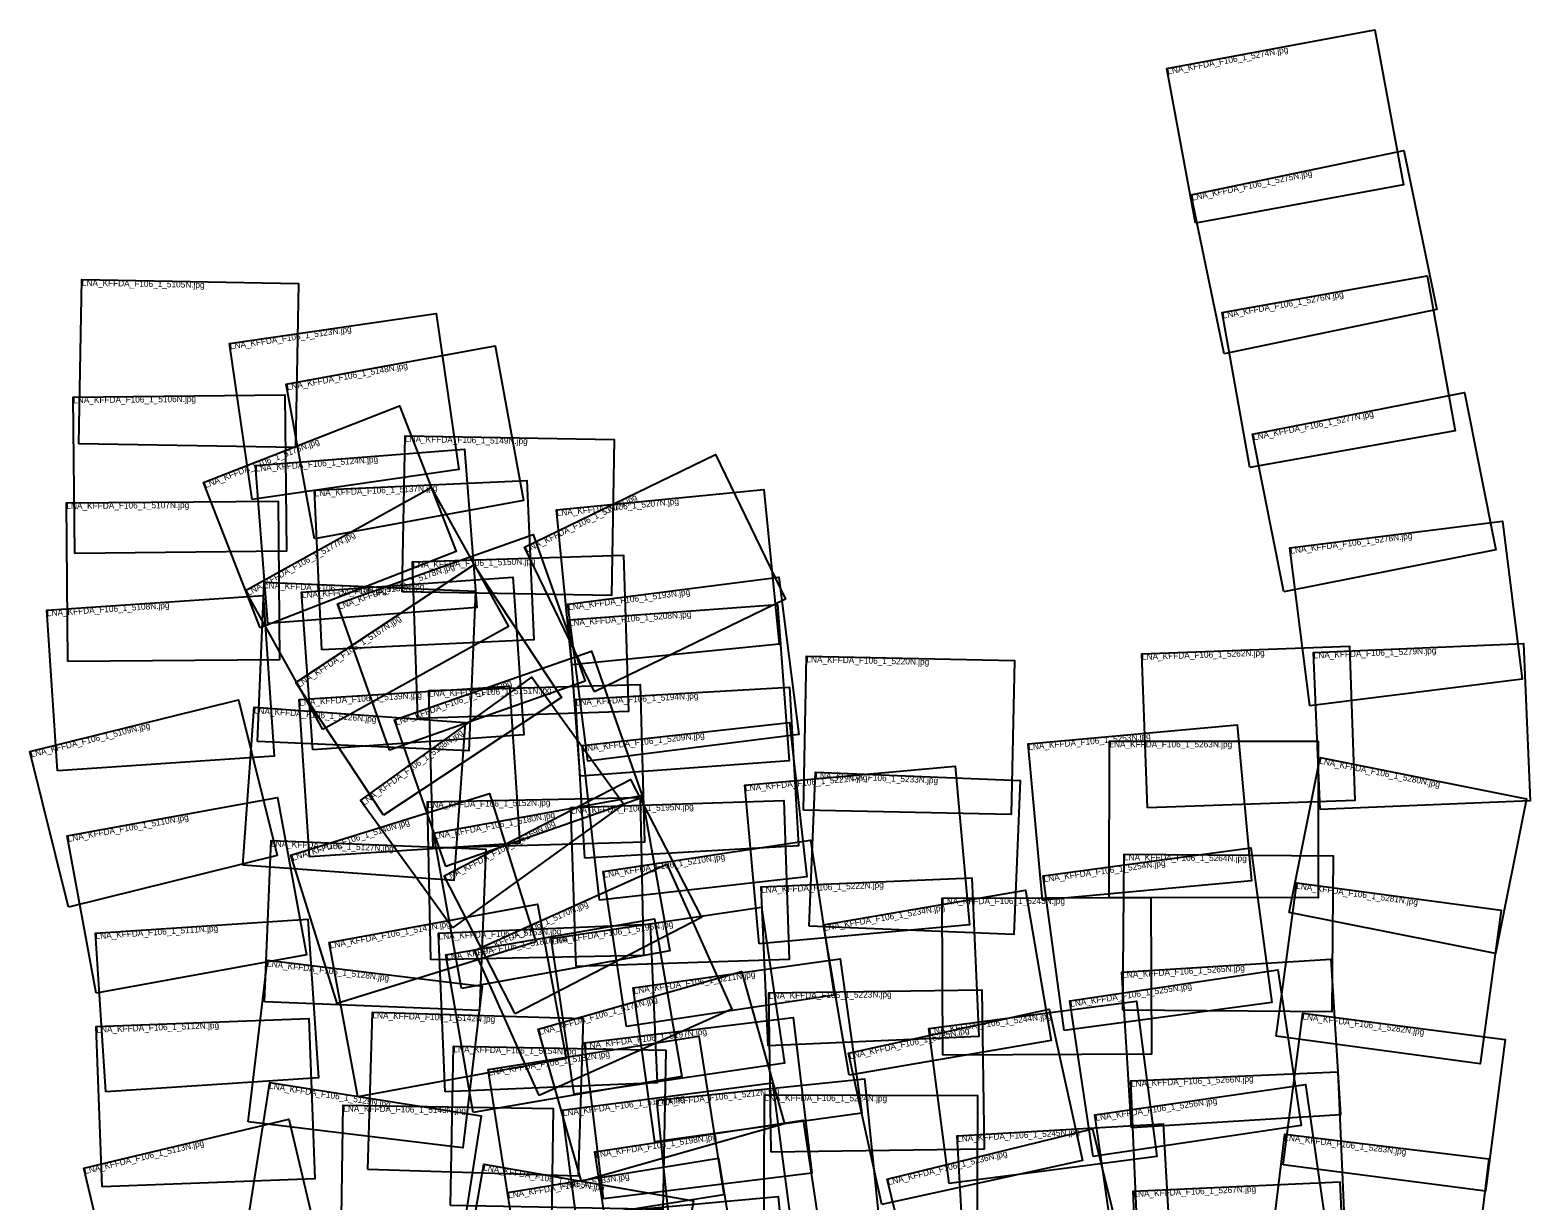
# Model space of a CAD drawing. Extents: x 668176 to 680301, y 268197 to 286977.
# Drawn here: x 668176 to 680301, y 277517 to 286977 of the extents above; entities that cross this region are included whole.
import ezdxf

# ---------------------------------------------------------------- set-up
doc = ezdxf.new("R2010")
doc.units = 0
doc.layers.add('Default', color=7, linetype='Continuous')

msp = doc.modelspace()

# ---------------------------------------------------------------- linework, layer by layer
at = {"layer": 'Default'}
for points in [[(677596, 285415), (677365, 286666), (679046, 286977), (679277, 285725)], [(677829, 284359), (677562, 285645), (679280, 286002), (679547, 284717)], [(668572, 283632), (668596, 284959), (670346, 284928), (670322, 283601)], [(678037, 283439), (677812, 284692), (679470, 284990), (679695, 283736)], [(669972, 283181), (669789, 284443), (671460, 284685), (671642, 283423)], [(670477, 282864), (670248, 284112), (671935, 284422), (672164, 283173)], [(668538, 282744), (668525, 284009), (670236, 284027), (670250, 282762)], [(678310, 282435), (678058, 283708), (679772, 284047), (680024, 282774)], [(670036, 282143), (669578, 283319), (671164, 283937), (671622, 282761)], [(670098, 282177), (669998, 283456), (671689, 283589), (671789, 282309)], [(671185, 282435), (671208, 283696), (672899, 283666), (672876, 282404)], [(672740, 281627), (672174, 282796), (673717, 283544), (674283, 282374)], [(670543, 281321), (669919, 282445), (671418, 283278), (672043, 282155)], [(670534, 281966), (670475, 283256), (672191, 283334), (672250, 282045)], [(672555, 281845), (672431, 283096), (674107, 283262), (674231, 282011)], [(668481, 281870), (668471, 283154), (670183, 283167), (670193, 281884)], [(678521, 281512), (678360, 282791), (680077, 283007), (680238, 281728)], [(671082, 281153), (670662, 282337), (672243, 282898), (672663, 281713)], [(671035, 280630), (670326, 281702), (671763, 282652), (672472, 281580)], [(671310, 281411), (671269, 282676), (672973, 282731), (673013, 281466)], [(670014, 281224), (670070, 282513), (671778, 282439), (671723, 281150)], [(670462, 281157), (670372, 282433), (672079, 282553), (672169, 281277)], [(672686, 281064), (672523, 282335), (674228, 282553), (674391, 281282)], [(668400, 280986), (668312, 282285), (670062, 282404), (670150, 281105)], [(672622, 280944), (672529, 282207), (674219, 282331), (674312, 281068)], [(678604, 280674), (678551, 281945), (680247, 282016), (680301, 280744)], [(671537, 280215), (671123, 281400), (672715, 281956), (673129, 280771)], [(674428, 280669), (674453, 281914), (676133, 281880), (676107, 280635)], [(677208, 280688), (677163, 281933), (678841, 281994), (678886, 280748)], [(670435, 280292), (670352, 281563), (672053, 281673), (672135, 280403)], [(671591, 279718), (670849, 280746), (672233, 281745), (672975, 280717)], [(671435, 280363), (671399, 281637), (673108, 281685), (673144, 280411)], [(672660, 280282), (672586, 281564), (674314, 281663), (674388, 280382)], [(668487, 279885), (668176, 281144), (669863, 281560), (670174, 280302)], [(669896, 280224), (669989, 281502), (671694, 281378), (671602, 280101)], [(672779, 279942), (672640, 281191), (674315, 281378), (674455, 280130)], [(676359, 279942), (676244, 281205), (677933, 281359), (678049, 280097)], [(676900, 279962), (676901, 281227), (678589, 281227), (678589, 279961)], [(678355, 279842), (678605, 281095), (680271, 280762), (680021, 279510)], [(672098, 279023), (671523, 280139), (673030, 280917), (673605, 279801)], [(674069, 279588), (673953, 280871), (675653, 281026), (675769, 279742)], [(674473, 279732), (674526, 280977), (676181, 280908), (676129, 279663)], [(670659, 279107), (670286, 280306), (671891, 280805), (672264, 279605)], [(668710, 279189), (668477, 280461), (670178, 280772), (670411, 279500)], [(671416, 279458), (671390, 280737), (673109, 280772), (673135, 279493)], [(671665, 279227), (671438, 280482), (673121, 280787), (673348, 279531)], [(672591, 279404), (672549, 280691), (674270, 280748), (674312, 279461)], [(670073, 279120), (670126, 280425), (671862, 280355), (671809, 279049)], [(672998, 278919), (672808, 280172), (674486, 280426), (674676, 279173)], [(676536, 278887), (676366, 280137), (678045, 280364), (678214, 279115)], [(677009, 279053), (677019, 280313), (678710, 280300), (678700, 279040)], [(672293, 278363), (671768, 279535), (673325, 280233), (673850, 279061)], [(674142, 278765), (674085, 280048), (675789, 280123), (675846, 278840)], [(678248, 278841), (678416, 280083), (680067, 279860), (679898, 278617)], [(674798, 278528), (674589, 279742), (676222, 280023), (676431, 278808)], [(675555, 278689), (675550, 279958), (677236, 279964), (677241, 278696)], [(670825, 278351), (670595, 279599), (672278, 279910), (672509, 278662)], [(672576, 278372), (672389, 279632), (674088, 279884), (674274, 278624)], [(668790, 278391), (668705, 279676), (670422, 279789), (670507, 278504)], [(671533, 278392), (671478, 279674), (673189, 279748), (673245, 278466)], [(671759, 278224), (671538, 279499), (673225, 279791), (673445, 278516)], [(673226, 277987), (673052, 279233), (674725, 279467), (674900, 278220)], [(677080, 278102), (677002, 279360), (678692, 279464), (678770, 278206)], [(669939, 278149), (670097, 279456), (671832, 279247), (671675, 277940)], [(672635, 277666), (672285, 278898), (673926, 279365), (674276, 278133)], [(676771, 277868), (676582, 279127), (678263, 279379), (678452, 278120)], [(674166, 277905), (674148, 279193), (675871, 279217), (675889, 277928)], [(675607, 277650), (675442, 278904), (677121, 279125), (677285, 277870)], [(668761, 277624), (668712, 278919), (670430, 278985), (670479, 277689)], [(670906, 277764), (670946, 279037), (672648, 278984), (672607, 277711)], [(672812, 277528), (672659, 278787), (674344, 278992), (674497, 277734)], [(675062, 277481), (674792, 278704), (676414, 279061), (676683, 277838)], [(678306, 277801), (678465, 279028), (680099, 278815), (679940, 277589)], [(671576, 277472), (671600, 278762), (673315, 278730), (673291, 277440)], [(672081, 277290), (671879, 278572), (673582, 278841), (673784, 277559)], [(673372, 277067), (673243, 278324), (674921, 278496), (675050, 277239)], [(677127, 277234), (677074, 278482), (678748, 278554), (678801, 277305)], [(669911, 277171), (670114, 278468), (671824, 278199), (671620, 276903)], [(672644, 276975), (672479, 278244), (674179, 278465), (674344, 277196)], [(676967, 276934), (676784, 278206), (678485, 278451), (678668, 277178)], [(670690, 277017), (670709, 278283), (672405, 278257), (672386, 276991)], [(674107, 277086), (674112, 278369), (675836, 278361), (675830, 277079)], [(668906, 276536), (668611, 277775), (670268, 278170), (670563, 276931)], [(672935, 276639), (672743, 277908), (674425, 278162), (674617, 276893)], [(675740, 276801), (675670, 278037), (677335, 278132), (677405, 276896)], [(675409, 276444), (675104, 277686), (676765, 278093), (677069, 276852)], [(678169, 276814), (678319, 278050), (679968, 277850), (679818, 276614)], [(671624, 276532), (671846, 277807), (673540, 277512), (673317, 276236)], [(672243, 276302), (672037, 277579), (673742, 277855), (673949, 276577)], [(677148, 276344), (677093, 277590), (678764, 277663), (678819, 276417)], [(672634, 276114), (672516, 277390), (674224, 277547), (674341, 276272)]]:
    msp.add_lwpolyline(points, close=True, dxfattribs=at)

# ---------------------------------------------------------------- texts
for s, rotation, p in [('LNA_KFFDA_F106_1_5274N.jpg', 10.4634, (677374, 286617)), ('LNA_KFFDA_F106_1_5275N.jpg', 11.7589, (677572, 285596)), ('LNA_KFFDA_F106_1_5105N.jpg', 358.9897, (668595, 284909)), ('LNA_KFFDA_F106_1_5276N.jpg', 10.1756, (677821, 284643)), ('LNA_KFFDA_F106_1_5123N.jpg', 8.2387, (669796, 284394)), ('LNA_KFFDA_F106_1_5148N.jpg', 10.4077, (670257, 284063)), ('LNA_KFFDA_F106_1_5106N.jpg', 0.6015, (668526, 283959)), ('LNA_KFFDA_F106_1_5277N.jpg', 11.1904, (678067, 283659)), ('LNA_KFFDA_F106_1_5176N.jpg', 21.289, (669596, 283272)), ('LNA_KFFDA_F106_1_5149N.jpg', 358.9704, (671207, 283646)), ('LNA_KFFDA_F106_1_5124N.jpg', 4.4708, (670002, 283406)), ('LNA_KFFDA_F106_1_5137N.jpg', 2.6182, (670478, 283206)), ('LNA_KFFDA_F106_1_5107N.jpg', 0.4574, (668471, 283104)), ('LNA_KFFDA_F106_1_5192N.jpg', 25.8388, (672195, 282751)), ('LNA_KFFDA_F106_1_5207N.jpg', 5.66, (672436, 283046)), ('LNA_KFFDA_F106_1_5177N.jpg', 29.0583, (669943, 282401)), ('LNA_KFFDA_F106_1_5278N.jpg', 7.1678, (678367, 282742)), ('LNA_KFFDA_F106_1_5178N.jpg', 19.5249, (670678, 282290)), ('LNA_KFFDA_F106_1_5150N.jpg', 1.8469, (671271, 282626)), ('LNA_KFFDA_F106_1_5125N.jpg', 357.5262, (670067, 282463)), ('LNA_KFFDA_F106_1_5138N.jpg', 4.0295, (670375, 282383)), ('LNA_KFFDA_F106_1_5193N.jpg', 7.2934, (672530, 282285)), ('LNA_KFFDA_F106_1_5108N.jpg', 3.8921, (668315, 282236)), ('LNA_KFFDA_F106_1_5208N.jpg', 4.204, (672533, 282157)), ('LNA_KFFDA_F106_1_5167N.jpg', 33.4759, (670354, 281660)), ('LNA_KFFDA_F106_1_5220N.jpg', 358.8388, (674452, 281864)), ('LNA_KFFDA_F106_1_5262N.jpg', 2.0536, (677165, 281883)), ('LNA_KFFDA_F106_1_5279N.jpg', 2.3933, (678553, 281895)), ('LNA_KFFDA_F106_1_5179N.jpg', 19.258, (671139, 281353)), ('LNA_KFFDA_F106_1_5151N.jpg', 1.5961, (671401, 281587)), ('LNA_KFFDA_F106_1_5139N.jpg', 3.7065, (670355, 281513)), ('LNA_KFFDA_F106_1_5194N.jpg', 3.2994, (672589, 281514)), ('LNA_KFFDA_F106_1_5126N.jpg', 355.8532, (669985, 281452)), ('LNA_KFFDA_F106_1_5109N.jpg', 13.8657, (668188, 281095)), ('LNA_KFFDA_F106_1_5168N.jpg', 35.8238, (670878, 280705)), ('LNA_KFFDA_F106_1_5209N.jpg', 6.3757, (672645, 281142)), ('LNA_KFFDA_F106_1_5253N.jpg', 5.2352, (676248, 281155)), ('LNA_KFFDA_F106_1_5263N.jpg', 359.9868, (676901, 281177)), ('LNA_KFFDA_F106_1_5280N.jpg', 348.7237, (678595, 281046)), ('LNA_KFFDA_F106_1_5221N.jpg', 5.1803, (673958, 280822)), ('LNA_KFFDA_F106_1_5233N.jpg', 357.5954, (674524, 280927)), ('LNA_KFFDA_F106_1_5152N.jpg', 1.1732, (671391, 280687)), ('LNA_KFFDA_F106_1_5195N.jpg', 1.8883, (672550, 280641)), ('LNA_KFFDA_F106_1_5110N.jpg', 10.3545, (668486, 280412)), ('LNA_KFFDA_F106_1_5140N.jpg', 17.2551, (670301, 280259)), ('LNA_KFFDA_F106_1_5180N.jpg', 10.2475, (671447, 280433)), ('LNA_KFFDA_F106_1_5169N.jpg', 27.2862, (671546, 280095)), ('LNA_KFFDA_F106_1_5127N.jpg', 357.6757, (670124, 280375)), ('LNA_KFFDA_F106_1_5210N.jpg', 8.6227, (672816, 280122)), ('LNA_KFFDA_F106_1_5264N.jpg', 359.5482, (677019, 280263)), ('LNA_KFFDA_F106_1_5254N.jpg', 7.7157, (676373, 280087)), ('LNA_KFFDA_F106_1_5222N.jpg', 2.5417, (674087, 279998)), ('LNA_KFFDA_F106_1_5281N.jpg', 352.2867, (678409, 280034)), ('LNA_KFFDA_F106_1_5243N.jpg', 0.2162, (675550, 279908)), ('LNA_KFFDA_F106_1_5170N.jpg', 24.1477, (671788, 279489)), ('LNA_KFFDA_F106_1_5234N.jpg', 9.7589, (674597, 279692)), ('LNA_KFFDA_F106_1_5111N.jpg', 3.776, (668708, 279626)), ('LNA_KFFDA_F106_1_5141N.jpg', 10.4662, (670604, 279550)), ('LNA_KFFDA_F106_1_5153N.jpg', 2.4751, (671480, 279624)), ('LNA_KFFDA_F106_1_5196N.jpg', 8.4364, (672396, 279582)), ('LNA_KFFDA_F106_1_5181N.jpg', 9.8227, (671547, 279450)), ('LNA_KFFDA_F106_1_5128N.jpg', 353.1408, (670091, 279406)), ('LNA_KFFDA_F106_1_5211N.jpg', 7.9515, (673059, 279183)), ('LNA_KFFDA_F106_1_5265N.jpg', 3.5273, (677006, 279310)), ('LNA_KFFDA_F106_1_5255N.jpg', 8.53, (676589, 279078)), ('LNA_KFFDA_F106_1_5171N.jpg', 15.8801, (672298, 278850)), ('LNA_KFFDA_F106_1_5223N.jpg', 0.7833, (674149, 279143)), ('LNA_KFFDA_F106_1_5142N.jpg', 358.1909, (670944, 278987)), ('LNA_KFFDA_F106_1_5244N.jpg', 7.4808, (675449, 278855)), ('LNA_KFFDA_F106_1_5282N.jpg', 352.5937, (678459, 278978)), ('LNA_KFFDA_F106_1_5112N.jpg', 2.1843, (668714, 278869)), ('LNA_KFFDA_F106_1_5197N.jpg', 6.9618, (672665, 278737)), ('LNA_KFFDA_F106_1_5235N.jpg', 12.4228, (674803, 278655)), ('LNA_KFFDA_F106_1_5154N.jpg', 358.9393, (671599, 278712)), ('LNA_KFFDA_F106_1_5182N.jpg', 8.9849, (671886, 278522)), ('LNA_KFFDA_F106_1_5266N.jpg', 2.4512, (677076, 278432)), ('LNA_KFFDA_F106_1_5129N.jpg', 351.0767, (670107, 278418)), ('LNA_KFFDA_F106_1_5212N.jpg', 5.8493, (673248, 278275)), ('LNA_KFFDA_F106_1_5143N.jpg', 359.1286, (670708, 278233)), ('LNA_KFFDA_F106_1_5172N.jpg', 7.4009, (672486, 278194)), ('LNA_KFFDA_F106_1_5224N.jpg', 359.7491, (674112, 278319)), ('LNA_KFFDA_F106_1_5256N.jpg', 8.1754, (676792, 278157)), ('LNA_KFFDA_F106_1_5198N.jpg', 8.598, (672750, 277858)), ('LNA_KFFDA_F106_1_5245N.jpg', 3.2635, (675672, 277987)), ('LNA_KFFDA_F106_1_5283N.jpg', 353.0586, (678313, 278001)), ('LNA_KFFDA_F106_1_5113N.jpg', 13.4047, (668622, 277727)), ('LNA_KFFDA_F106_1_5236N.jpg', 13.7901, (675116, 277637)), ('LNA_KFFDA_F106_1_5155N.jpg', 350.0954, (671838, 277758)), ('LNA_KFFDA_F106_1_5183N.jpg', 9.1828, (672045, 277530)), ('LNA_KFFDA_F106_1_5267N.jpg', 2.5159, (677096, 277540))]:
    msp.add_text(s, height=50, rotation=rotation, dxfattribs=at).set_placement(p)

doc.saveas('drawing.dxf')
